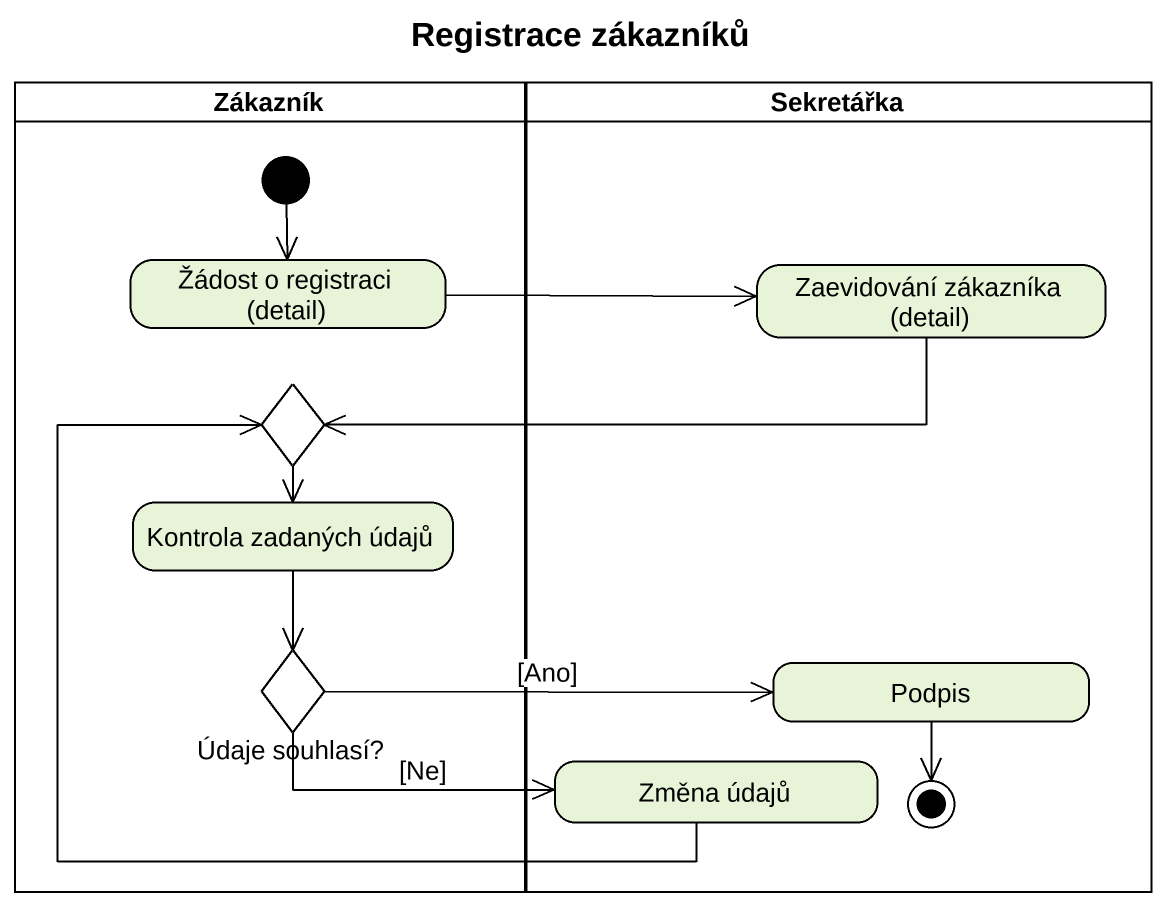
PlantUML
@startuml
title Registrace zákazníků
hide empty description
state Zákazník <<partition>> {
  state "Žádost o registraci (detail)" as Žádost_o_registraci_detail
  state choice1 <<choice>>
  state "Kontrola zadaných údajů" as Kontrola_zadaných_údajů
  state "Údaje souhlasí?" as Údaje_souhlasí <<choice>>
  [*] --> Žádost_o_registraci_detail
}
state Sekretářka <<partition>> {
  state "Zaevidování zákazníka (detail)" as Zaevidování_zákazníka_detail
  state Podpis
  state "Změna údajů" as Změna_údajů
  Podpis --> [*]
}
Žádost_o_registraci_detail -right-> Zaevidování_zákazníka_detail
Zaevidování_zákazníka_detail -left-> choice1
choice1 --> Kontrola_zadaných_údajů
Kontrola_zadaných_údajů --> Údaje_souhlasí
Údaje_souhlasí -right-> Podpis : [Ano]
Údaje_souhlasí -right-> Změna_údajů : [Ne]
Změna_údajů -up-> choice1
@enduml
